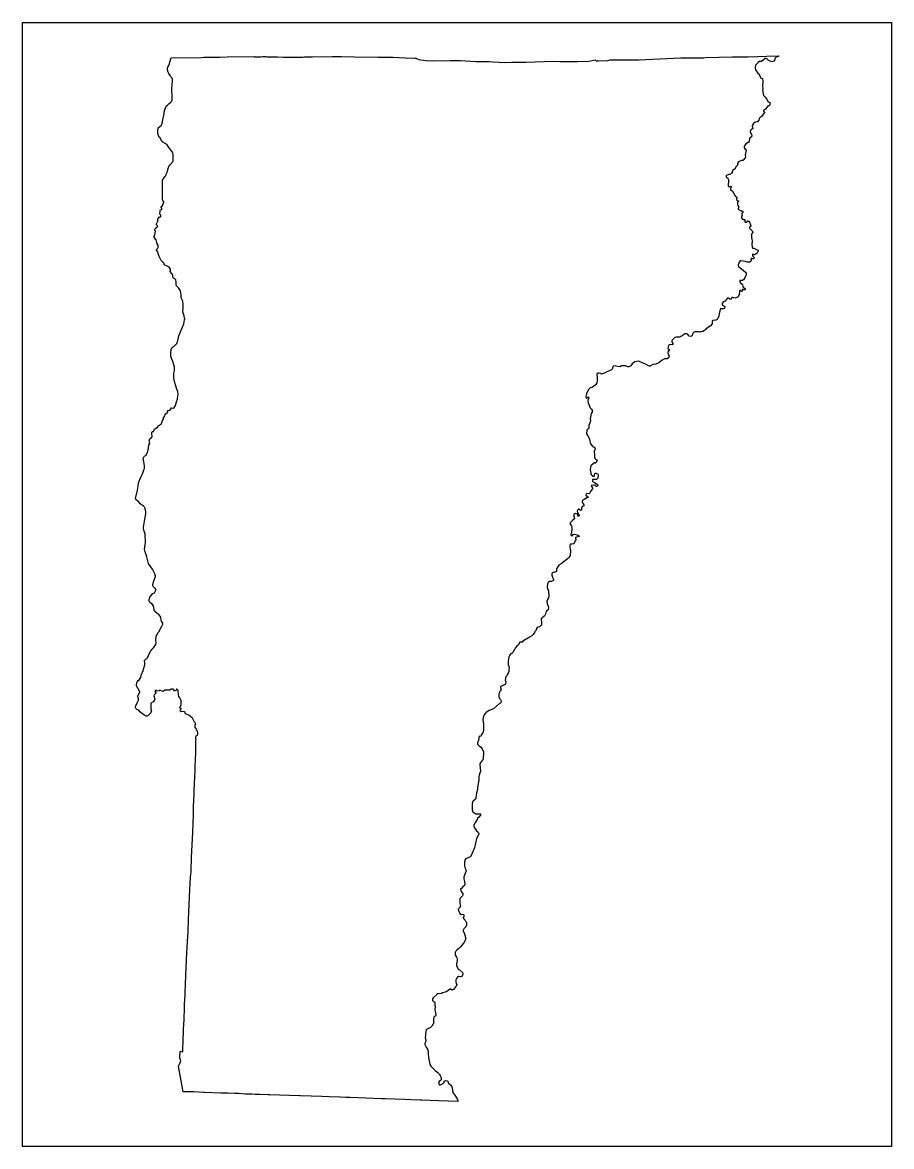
# Model space of a CAD drawing. Extents: x 0.1 to 8.4, y 0.1 to 10.9.
import ezdxf

# ---------------------------------------------------------------- set-up
doc = ezdxf.new("R2010")
doc.units = 0
doc.header["$MEASUREMENT"] = 0
doc.layers.add('STATE', color=7, linetype='CONTINUOUS')

# ---------------------------------------------------------------- blocks, each defined once
blk = doc.blocks.new('BLOCK_2')
at = {"layer": 'STATE'}
blk.add_lwpolyline([(0.093, 0.099), (0.093, 10.877), (8.428, 10.877), (8.428, 0.099), (0.093, 0.099)], dxfattribs=at)
at = {"layer": 'STATE', "color": 2}
for points in [[(1.4, 5.033), (1.426, 5.083), (1.44, 5.109), (1.44, 5.113), (1.44, 5.116), (1.426, 5.136), (1.423, 5.143), (1.42, 5.176), (1.403, 5.196), (1.386, 5.209), (1.36, 5.233), (1.356, 5.243), (1.353, 5.266), (1.35, 5.276), (1.346, 5.286), (1.34, 5.296), (1.316, 5.316), (1.31, 5.329), (1.31, 5.336), (1.316, 5.366), (1.323, 5.379), (1.343, 5.403), (1.36, 5.409), (1.37, 5.426), (1.373, 5.436), (1.373, 5.439), (1.373, 5.443), (1.373, 5.446), (1.37, 5.446), (1.346, 5.469), (1.343, 5.476), (1.343, 5.479), (1.343, 5.483), (1.346, 5.499), (1.353, 5.523), (1.37, 5.563), (1.37, 5.569), (1.363, 5.589), (1.34, 5.636), (1.303, 5.689), (1.3, 5.703), (1.286, 5.753), (1.276, 5.783), (1.266, 5.809), (1.263, 5.823), (1.273, 5.889), (1.27, 5.973), (1.256, 6.009), (1.253, 6.026), (1.253, 6.039), (1.256, 6.056), (1.263, 6.096), (1.276, 6.166), (1.276, 6.186), (1.273, 6.203), (1.27, 6.206), (1.27, 6.21), (1.27, 6.216), (1.263, 6.23), (1.26, 6.233), (1.256, 6.236), (1.253, 6.243), (1.25, 6.243), (1.246, 6.246), (1.24, 6.253), (1.233, 6.256), (1.223, 6.26), (1.21, 6.28), (1.206, 6.28), (1.2, 6.286), (1.18, 6.303), (1.176, 6.313), (1.196, 6.393), (1.203, 6.43), (1.206, 6.463), (1.233, 6.523), (1.246, 6.55), (1.256, 6.586), (1.263, 6.6), (1.263, 6.603), (1.263, 6.61), (1.263, 6.63), (1.26, 6.643), (1.256, 6.666), (1.25, 6.69), (1.25, 6.696), (1.263, 6.72), (1.276, 6.726), (1.29, 6.746), (1.293, 6.753), (1.3, 6.783), (1.303, 6.793), (1.306, 6.826), (1.316, 6.843), (1.316, 6.846), (1.313, 6.853), (1.31, 6.866), (1.313, 6.876), (1.316, 6.883), (1.333, 6.9), (1.336, 6.906), (1.336, 6.91), (1.333, 6.93), (1.333, 6.943), (1.333, 6.95), (1.34, 6.956), (1.343, 6.956), (1.35, 6.956), (1.353, 6.96), (1.36, 6.976), (1.373, 6.986), (1.38, 6.99), (1.39, 7), (1.396, 7.01), (1.423, 7.026), (1.426, 7.033), (1.436, 7.06), (1.446, 7.073), (1.446, 7.09), (1.446, 7.093), (1.46, 7.103), (1.463, 7.12), (1.486, 7.14), (1.483, 7.156), (1.503, 7.16), (1.513, 7.166), (1.523, 7.183), (1.526, 7.183), (1.543, 7.18), (1.546, 7.18), (1.56, 7.203), (1.57, 7.24), (1.58, 7.266), (1.58, 7.27), (1.58, 7.273), (1.586, 7.313), (1.583, 7.336), (1.57, 7.37), (1.553, 7.433), (1.546, 7.47), (1.546, 7.51), (1.55, 7.536), (1.55, 7.573), (1.546, 7.593), (1.54, 7.616), (1.54, 7.62), (1.536, 7.626), (1.516, 7.673), (1.516, 7.706), (1.52, 7.743), (1.53, 7.756), (1.56, 7.786), (1.573, 7.8), (1.58, 7.813), (1.586, 7.84), (1.593, 7.873), (1.64, 7.986), (1.646, 8.026), (1.646, 8.03), (1.65, 8.033), (1.65, 8.036), (1.65, 8.04), (1.646, 8.043), (1.643, 8.063), (1.63, 8.103), (1.633, 8.143), (1.633, 8.173), (1.633, 8.183), (1.63, 8.196), (1.63, 8.203), (1.616, 8.236), (1.616, 8.266), (1.61, 8.303), (1.59, 8.333), (1.57, 8.353), (1.566, 8.36), (1.566, 8.37), (1.566, 8.373), (1.566, 8.38), (1.566, 8.386), (1.566, 8.39), (1.563, 8.41), (1.556, 8.42), (1.543, 8.426), (1.54, 8.43), (1.536, 8.436), (1.536, 8.44), (1.536, 8.45), (1.533, 8.456), (1.533, 8.46), (1.526, 8.47), (1.51, 8.49), (1.51, 8.493), (1.51, 8.496), (1.513, 8.506), (1.513, 8.51), (1.5, 8.53), (1.476, 8.543), (1.46, 8.55), (1.46, 8.553), (1.456, 8.553), (1.456, 8.556), (1.45, 8.566), (1.446, 8.576), (1.443, 8.58), (1.44, 8.58), (1.423, 8.596), (1.403, 8.633), (1.396, 8.66), (1.393, 8.676), (1.38, 8.693), (1.38, 8.696), (1.38, 8.7), (1.393, 8.713), (1.396, 8.72), (1.396, 8.726), (1.396, 8.74), (1.383, 8.76), (1.383, 8.763), (1.383, 8.766), (1.38, 8.78), (1.376, 8.793), (1.356, 8.816), (1.353, 8.82), (1.356, 8.826), (1.363, 8.843), (1.366, 8.856), (1.366, 8.866), (1.37, 8.873), (1.37, 8.876), (1.366, 8.88), (1.366, 8.883), (1.363, 8.896), (1.366, 8.9), (1.386, 8.916), (1.393, 8.923), (1.376, 8.94), (1.393, 8.973), (1.393, 8.976), (1.39, 8.983), (1.39, 8.99), (1.406, 9.013), (1.41, 9.013), (1.416, 9.013), (1.42, 9.016), (1.42, 9.03), (1.41, 9.04), (1.413, 9.07), (1.413, 9.073), (1.413, 9.076), (1.416, 9.076), (1.416, 9.08), (1.43, 9.083), (1.43, 9.096), (1.423, 9.106), (1.42, 9.11), (1.436, 9.123), (1.45, 9.153), (1.45, 9.156), (1.44, 9.17), (1.436, 9.18), (1.436, 9.29), (1.436, 9.303), (1.436, 9.343), (1.436, 9.36), (1.443, 9.377), (1.463, 9.4), (1.473, 9.42), (1.473, 9.423), (1.476, 9.43), (1.48, 9.443), (1.49, 9.477), (1.496, 9.497), (1.506, 9.51), (1.533, 9.537), (1.54, 9.55), (1.54, 9.56), (1.54, 9.563), (1.54, 9.567), (1.54, 9.58), (1.54, 9.607), (1.54, 9.61), (1.536, 9.623), (1.536, 9.627), (1.533, 9.633), (1.516, 9.653), (1.513, 9.66), (1.49, 9.687), (1.48, 9.703), (1.473, 9.71), (1.463, 9.717), (1.44, 9.73), (1.433, 9.737), (1.43, 9.74), (1.43, 9.743), (1.423, 9.75), (1.41, 9.773), (1.4, 9.78), (1.4, 9.783), (1.393, 9.813), (1.393, 9.83), (1.396, 9.867), (1.41, 9.88), (1.423, 9.89), (1.433, 9.907), (1.44, 9.943), (1.453, 10), (1.453, 10.007), (1.453, 10.017), (1.46, 10.04), (1.466, 10.057), (1.473, 10.073), (1.483, 10.083), (1.496, 10.097), (1.5, 10.1), (1.516, 10.113), (1.52, 10.117), (1.526, 10.127), (1.526, 10.13), (1.53, 10.13), (1.53, 10.133), (1.53, 10.157), (1.526, 10.24), (1.533, 10.317), (1.533, 10.337), (1.53, 10.34), (1.53, 10.343), (1.513, 10.36), (1.51, 10.367), (1.496, 10.387), (1.486, 10.407), (1.486, 10.417), (1.483, 10.42), (1.483, 10.433), (1.486, 10.447), (1.496, 10.463), (1.52, 10.537), (1.81, 10.54), (1.836, 10.543), (1.99, 10.543), (2.056, 10.547), (2.316, 10.55), (2.32, 10.547), (2.383, 10.547), (2.4, 10.55), (2.423, 10.55), (2.433, 10.547), (2.536, 10.547), (2.54, 10.547), (2.596, 10.543), (2.606, 10.543), (2.683, 10.543), (2.783, 10.543), (2.799, 10.547), (2.876, 10.547), (3.063, 10.55), (3.103, 10.55), (3.153, 10.55), (3.276, 10.547), (3.506, 10.543), (3.529, 10.543), (3.593, 10.543), (3.646, 10.543), (3.766, 10.537), (3.856, 10.533), (3.866, 10.533), (3.879, 10.527), (3.893, 10.523), (3.963, 10.513), (3.966, 10.513), (4.036, 10.51), (4.196, 10.513), (4.296, 10.513), (4.343, 10.51), (4.389, 10.507), (4.443, 10.503), (4.572, 10.503), (4.606, 10.5), (4.666, 10.497), (4.726, 10.493), (4.782, 10.497), (4.849, 10.497), (4.922, 10.497), (5.189, 10.507), (5.246, 10.503), (5.346, 10.503), (5.369, 10.503), (5.412, 10.503), (5.416, 10.503), (5.526, 10.507), (5.586, 10.52), (5.596, 10.51), (5.616, 10.51), (5.706, 10.513), (5.729, 10.517), (5.739, 10.517), (5.852, 10.52), (5.952, 10.517), (6.006, 10.52), (6.409, 10.537), (6.625, 10.537), (6.629, 10.537), (6.645, 10.54), (6.899, 10.547), (7.052, 10.547), (7.232, 10.553), (7.349, 10.557), (7.345, 10.55), (7.322, 10.543), (7.315, 10.537), (7.309, 10.53), (7.305, 10.51), (7.302, 10.507), (7.295, 10.507), (7.279, 10.5), (7.249, 10.513), (7.239, 10.523), (7.235, 10.527), (7.225, 10.53), (7.215, 10.53), (7.195, 10.513), (7.179, 10.503), (7.162, 10.503), (7.149, 10.493), (7.125, 10.467), (7.122, 10.443), (7.125, 10.423), (7.145, 10.39), (7.159, 10.38), (7.172, 10.347), (7.192, 10.34), (7.195, 10.313), (7.192, 10.267), (7.195, 10.247), (7.195, 10.237), (7.192, 10.23), (7.199, 10.177), (7.215, 10.16), (7.232, 10.14), (7.242, 10.12), (7.262, 10.11), (7.262, 10.107), (7.265, 10.107), (7.262, 10.1), (7.262, 10.09), (7.259, 10.08), (7.255, 10.077), (7.252, 10.077), (7.249, 10.08), (7.245, 10.077), (7.242, 10.077), (7.239, 10.07), (7.232, 10.06), (7.219, 10.047), (7.202, 10.033), (7.202, 10.03), (7.202, 10.027), (7.209, 10.02), (7.209, 10.017), (7.209, 10.013), (7.179, 9.973), (7.175, 9.973), (7.165, 9.963), (7.159, 9.96), (7.159, 9.957), (7.155, 9.94), (7.142, 9.923), (7.139, 9.923), (7.122, 9.92), (7.105, 9.907), (7.095, 9.893), (7.092, 9.887), (7.092, 9.88), (7.099, 9.867), (7.099, 9.86), (7.082, 9.847), (7.075, 9.84), (7.072, 9.83), (7.072, 9.823), (7.079, 9.817), (7.085, 9.803), (7.089, 9.79), (7.089, 9.787), (7.089, 9.783), (7.085, 9.783), (7.082, 9.777), (7.069, 9.767), (7.059, 9.733), (7.059, 9.727), (7.055, 9.727), (7.052, 9.723), (7.049, 9.723), (7.049, 9.727), (7.039, 9.72), (7.019, 9.697), (7.015, 9.687), (7.015, 9.677), (7.025, 9.663), (7.035, 9.657), (7.035, 9.647), (7.032, 9.64), (7.025, 9.607), (7.029, 9.593), (7.025, 9.58), (7.005, 9.557), (7.002, 9.553), (6.989, 9.553), (6.962, 9.54), (6.952, 9.523), (6.952, 9.517), (6.955, 9.513), (6.952, 9.51), (6.935, 9.493), (6.932, 9.483), (6.929, 9.477), (6.929, 9.473), (6.925, 9.473), (6.919, 9.467), (6.915, 9.467), (6.905, 9.46), (6.899, 9.443), (6.899, 9.433), (6.895, 9.433), (6.892, 9.43), (6.885, 9.423), (6.869, 9.42), (6.845, 9.41), (6.842, 9.407), (6.842, 9.403), (6.842, 9.4), (6.842, 9.397), (6.845, 9.393), (6.845, 9.39), (6.849, 9.39), (6.859, 9.383), (6.865, 9.37), (6.865, 9.34), (6.862, 9.33), (6.862, 9.31), (6.865, 9.303), (6.872, 9.3), (6.885, 9.306), (6.889, 9.303), (6.889, 9.3), (6.885, 9.283), (6.885, 9.276), (6.902, 9.26), (6.929, 9.213), (6.945, 9.203), (6.945, 9.2), (6.945, 9.196), (6.949, 9.196), (6.945, 9.193), (6.942, 9.183), (6.942, 9.176), (6.945, 9.173), (6.949, 9.17), (6.962, 9.166), (6.962, 9.16), (6.955, 9.156), (6.952, 9.146), (6.952, 9.136), (6.955, 9.123), (6.965, 9.106), (6.962, 9.1), (6.959, 9.09), (6.959, 9.086), (6.979, 9.073), (6.985, 9.07), (6.999, 9.07), (7.002, 9.063), (7.002, 9.056), (6.995, 9.05), (6.992, 9.043), (6.992, 9.036), (6.995, 9.026), (6.992, 9.02), (6.989, 9.01), (6.989, 9.003), (6.995, 8.993), (6.999, 8.99), (7.002, 8.99), (7.009, 8.986), (7.022, 8.986), (7.022, 8.98), (7.022, 8.973), (7.022, 8.97), (7.025, 8.963), (7.035, 8.963), (7.039, 8.963), (7.042, 8.963), (7.045, 8.966), (7.045, 8.97), (7.049, 8.976), (7.052, 8.976), (7.055, 8.976), (7.055, 8.973), (7.059, 8.973), (7.065, 8.963), (7.075, 8.936), (7.079, 8.933), (7.079, 8.926), (7.079, 8.923), (7.075, 8.916), (7.065, 8.916), (7.065, 8.906), (7.065, 8.903), (7.069, 8.9), (7.075, 8.896), (7.085, 8.886), (7.089, 8.883), (7.092, 8.88), (7.099, 8.863), (7.095, 8.86), (7.092, 8.853), (7.089, 8.853), (7.089, 8.85), (7.085, 8.846), (7.085, 8.816), (7.092, 8.783), (7.092, 8.773), (7.092, 8.766), (7.089, 8.756), (7.089, 8.75), (7.089, 8.74), (7.092, 8.736), (7.092, 8.733), (7.092, 8.723), (7.095, 8.716), (7.095, 8.713), (7.109, 8.713), (7.135, 8.7), (7.149, 8.693), (7.145, 8.676), (7.139, 8.67), (7.139, 8.666), (7.122, 8.653), (7.115, 8.65), (7.109, 8.65), (7.102, 8.656), (7.099, 8.656), (7.095, 8.653), (7.095, 8.646), (7.095, 8.64), (7.112, 8.623), (7.112, 8.62), (7.109, 8.613), (7.102, 8.61), (7.099, 8.61), (7.089, 8.613), (7.085, 8.613), (7.082, 8.613), (7.082, 8.61), (7.082, 8.606), (7.079, 8.606), (7.079, 8.603), (7.082, 8.593), (7.079, 8.586), (7.075, 8.583), (7.072, 8.583), (7.065, 8.58), (7.045, 8.58), (7.029, 8.586), (6.982, 8.59), (6.975, 8.59), (6.975, 8.586), (6.972, 8.583), (6.969, 8.58), (6.965, 8.576), (6.965, 8.57), (6.959, 8.553), (6.959, 8.546), (6.962, 8.54), (6.962, 8.536), (6.965, 8.533), (6.989, 8.513), (7.029, 8.483), (7.035, 8.476), (7.035, 8.47), (7.039, 8.463), (7.032, 8.45), (7.025, 8.436), (7.009, 8.41), (6.999, 8.403), (6.995, 8.403), (6.975, 8.403), (6.972, 8.4), (6.972, 8.39), (6.979, 8.38), (6.995, 8.366), (6.999, 8.363), (7.002, 8.346), (7.005, 8.34), (7.025, 8.326), (7.025, 8.323), (7.025, 8.32), (7.025, 8.316), (7.022, 8.313), (7.019, 8.313), (7.015, 8.313), (7.005, 8.316), (6.995, 8.316), (6.999, 8.303), (6.995, 8.296), (6.992, 8.296), (6.989, 8.296), (6.989, 8.3), (6.985, 8.303), (6.982, 8.306), (6.979, 8.306), (6.972, 8.306), (6.969, 8.296), (6.969, 8.286), (6.969, 8.28), (6.965, 8.263), (6.962, 8.253), (6.959, 8.25), (6.959, 8.246), (6.955, 8.243), (6.952, 8.243), (6.935, 8.236), (6.925, 8.233), (6.905, 8.24), (6.899, 8.24), (6.895, 8.236), (6.895, 8.233), (6.885, 8.22), (6.879, 8.223), (6.875, 8.223), (6.875, 8.23), (6.869, 8.233), (6.865, 8.233), (6.862, 8.233), (6.859, 8.233), (6.855, 8.233), (6.852, 8.233), (6.852, 8.23), (6.832, 8.203), (6.822, 8.2), (6.812, 8.193), (6.805, 8.183), (6.805, 8.18), (6.805, 8.17), (6.809, 8.166), (6.829, 8.153), (6.829, 8.146), (6.822, 8.133), (6.815, 8.13), (6.792, 8.13), (6.789, 8.13), (6.779, 8.1), (6.772, 8.066), (6.772, 8.06), (6.769, 8.05), (6.765, 8.046), (6.765, 8.043), (6.762, 8.04), (6.755, 8.03), (6.742, 8.023), (6.715, 8.02), (6.709, 8.016), (6.709, 8.013), (6.709, 8.003), (6.709, 7.986), (6.689, 7.966), (6.672, 7.956), (6.645, 7.933), (6.645, 7.93), (6.635, 7.923), (6.619, 7.913), (6.599, 7.91), (6.599, 7.906), (6.595, 7.906), (6.585, 7.91), (6.565, 7.91), (6.562, 7.91), (6.545, 7.91), (6.532, 7.906), (6.532, 7.903), (6.529, 7.903), (6.525, 7.9), (6.522, 7.896), (6.519, 7.89), (6.519, 7.886), (6.512, 7.87), (6.509, 7.87), (6.505, 7.866), (6.489, 7.87), (6.475, 7.886), (6.469, 7.89), (6.452, 7.89), (6.442, 7.89), (6.432, 7.883), (6.419, 7.873), (6.409, 7.866), (6.399, 7.86), (6.362, 7.86), (6.352, 7.856), (6.349, 7.856), (6.326, 7.83), (6.322, 7.823), (6.322, 7.816), (6.332, 7.8), (6.332, 7.796), (6.332, 7.79), (6.322, 7.786), (6.306, 7.79), (6.292, 7.783), (6.289, 7.78), (6.282, 7.753), (6.286, 7.746), (6.296, 7.74), (6.296, 7.733), (6.292, 7.73), (6.286, 7.723), (6.282, 7.716), (6.286, 7.7), (6.296, 7.676), (6.296, 7.673), (6.292, 7.663), (6.289, 7.66), (6.276, 7.653), (6.252, 7.65), (6.229, 7.64), (6.216, 7.63), (6.196, 7.613), (6.189, 7.61), (6.169, 7.6), (6.139, 7.596), (6.116, 7.583), (6.112, 7.58), (6.109, 7.58), (6.106, 7.58), (6.096, 7.583), (6.076, 7.596), (6.019, 7.623), (6.012, 7.626), (5.999, 7.63), (5.966, 7.623), (5.942, 7.603), (5.929, 7.583), (5.909, 7.576), (5.899, 7.576), (5.879, 7.583), (5.839, 7.583), (5.822, 7.576), (5.766, 7.583), (5.756, 7.576), (5.749, 7.553), (5.742, 7.546), (5.699, 7.526), (5.676, 7.513), (5.662, 7.51), (5.646, 7.506), (5.639, 7.51), (5.626, 7.513), (5.616, 7.513), (5.602, 7.506), (5.602, 7.493), (5.606, 7.486), (5.606, 7.446), (5.606, 7.433), (5.602, 7.423), (5.592, 7.406), (5.586, 7.4), (5.562, 7.38), (5.539, 7.373), (5.522, 7.356), (5.502, 7.316), (5.496, 7.29), (5.499, 7.276), (5.506, 7.276), (5.516, 7.283), (5.522, 7.286), (5.526, 7.276), (5.522, 7.273), (5.522, 7.266), (5.519, 7.263), (5.516, 7.256), (5.519, 7.223), (5.522, 7.223), (5.539, 7.183), (5.549, 7.173), (5.552, 7.17), (5.556, 7.16), (5.556, 7.153), (5.559, 7.146), (5.549, 7.126), (5.542, 7.093), (5.539, 7.076), (5.542, 7.06), (5.542, 7.056), (5.542, 7.053), (5.539, 7.046), (5.526, 7.013), (5.526, 7.006), (5.526, 6.986), (5.522, 6.98), (5.509, 6.973), (5.506, 6.966), (5.502, 6.933), (5.516, 6.913), (5.529, 6.89), (5.542, 6.836), (5.562, 6.813), (5.562, 6.81), (5.579, 6.806), (5.586, 6.79), (5.586, 6.786), (5.582, 6.78), (5.576, 6.77), (5.576, 6.766), (5.579, 6.73), (5.579, 6.71), (5.579, 6.706), (5.579, 6.703), (5.592, 6.69), (5.602, 6.683), (5.606, 6.68), (5.592, 6.65), (5.589, 6.65), (5.582, 6.653), (5.579, 6.653), (5.566, 6.646), (5.546, 6.626), (5.539, 6.593), (5.539, 6.586), (5.546, 6.556), (5.546, 6.553), (5.546, 6.546), (5.549, 6.546), (5.549, 6.543), (5.552, 6.54), (5.552, 6.536), (5.556, 6.533), (5.559, 6.53), (5.559, 6.526), (5.566, 6.526), (5.569, 6.526), (5.572, 6.526), (5.576, 6.526), (5.579, 6.53), (5.579, 6.543), (5.582, 6.55), (5.582, 6.553), (5.586, 6.553), (5.586, 6.556), (5.589, 6.556), (5.596, 6.556), (5.609, 6.55), (5.616, 6.543), (5.616, 6.533), (5.612, 6.513), (5.609, 6.503), (5.606, 6.5), (5.599, 6.493), (5.586, 6.493), (5.582, 6.493), (5.566, 6.496), (5.562, 6.493), (5.559, 6.483), (5.562, 6.476), (5.589, 6.46), (5.606, 6.45), (5.612, 6.443), (5.612, 6.44), (5.612, 6.436), (5.609, 6.433), (5.609, 6.43), (5.606, 6.43), (5.599, 6.426), (5.596, 6.426), (5.592, 6.43), (5.589, 6.43), (5.586, 6.44), (5.579, 6.44), (5.552, 6.436), (5.552, 6.433), (5.549, 6.433), (5.552, 6.426), (5.559, 6.416), (5.562, 6.406), (5.546, 6.386), (5.536, 6.363), (5.532, 6.36), (5.529, 6.356), (5.509, 6.36), (5.499, 6.356), (5.496, 6.343), (5.496, 6.34), (5.499, 6.34), (5.516, 6.33), (5.519, 6.323), (5.506, 6.32), (5.479, 6.303), (5.469, 6.296), (5.466, 6.293), (5.466, 6.29), (5.462, 6.283), (5.462, 6.276), (5.476, 6.253), (5.479, 6.246), (5.476, 6.243), (5.462, 6.233), (5.459, 6.23), (5.459, 6.226), (5.456, 6.223), (5.456, 6.22), (5.456, 6.206), (5.456, 6.2), (5.452, 6.2), (5.446, 6.196), (5.429, 6.21), (5.426, 6.21), (5.419, 6.203), (5.416, 6.2), (5.412, 6.19), (5.416, 6.176), (5.429, 6.16), (5.432, 6.153), (5.432, 6.146), (5.426, 6.143), (5.419, 6.143), (5.419, 6.146)], [(5.419, 6.146), (5.419, 6.15), (5.416, 6.163), (5.402, 6.17), (5.392, 6.166), (5.382, 6.16), (5.382, 6.156), (5.382, 6.15), (5.382, 6.143), (5.389, 6.12), (5.389, 6.116), (5.372, 6.106), (5.349, 6.083), (5.346, 6.08), (5.346, 6.066), (5.359, 6.049), (5.362, 6.036), (5.362, 6.006), (5.359, 5.996), (5.359, 5.983), (5.352, 5.969), (5.352, 5.963), (5.356, 5.959), (5.366, 5.956), (5.379, 5.969), (5.386, 5.969), (5.412, 5.963), (5.429, 5.956), (5.432, 5.953), (5.432, 5.949), (5.429, 5.949), (5.406, 5.943), (5.399, 5.939), (5.399, 5.929), (5.402, 5.923), (5.406, 5.916), (5.402, 5.916), (5.386, 5.886), (5.382, 5.879), (5.366, 5.873), (5.352, 5.873), (5.349, 5.873), (5.346, 5.869), (5.342, 5.866), (5.342, 5.863), (5.342, 5.856), (5.342, 5.853), (5.346, 5.826), (5.346, 5.823), (5.349, 5.819), (5.349, 5.813), (5.346, 5.766), (5.339, 5.756), (5.336, 5.746), (5.289, 5.709), (5.259, 5.686), (5.239, 5.673), (5.226, 5.653), (5.216, 5.633), (5.216, 5.613), (5.209, 5.609), (5.189, 5.603), (5.179, 5.603), (5.176, 5.599), (5.172, 5.593), (5.169, 5.576), (5.176, 5.559), (5.182, 5.546), (5.182, 5.543), (5.186, 5.536), (5.189, 5.529), (5.166, 5.516), (5.152, 5.516), (5.149, 5.516), (5.146, 5.513), (5.139, 5.513), (5.139, 5.509), (5.132, 5.503), (5.126, 5.473), (5.126, 5.459), (5.139, 5.423), (5.142, 5.376), (5.139, 5.359), (5.129, 5.343), (5.122, 5.326), (5.122, 5.319), (5.129, 5.296), (5.136, 5.279), (5.139, 5.263), (5.136, 5.246), (5.116, 5.229), (5.109, 5.203), (5.102, 5.189), (5.096, 5.183), (5.076, 5.166), (5.069, 5.159), (5.069, 5.149), (5.072, 5.123), (5.072, 5.099), (5.069, 5.096), (5.062, 5.093), (5.052, 5.083), (5.036, 5.079), (5.029, 5.076), (5.022, 5.066), (5.019, 5.049), (5.012, 5.039), (5.006, 5.033), (4.992, 5.009), (4.982, 4.999), (4.979, 4.996), (4.956, 4.983), (4.946, 4.976), (4.892, 4.943), (4.886, 4.936), (4.862, 4.936), (4.846, 4.906), (4.836, 4.896), (4.819, 4.876), (4.812, 4.863), (4.796, 4.836), (4.786, 4.826), (4.772, 4.816), (4.766, 4.806), (4.762, 4.799), (4.759, 4.793), (4.756, 4.769), (4.752, 4.756), (4.752, 4.749), (4.752, 4.746), (4.752, 4.743), (4.752, 4.716), (4.752, 4.713), (4.759, 4.706), (4.762, 4.693), (4.759, 4.673), (4.759, 4.653), (4.752, 4.639), (4.742, 4.623), (4.736, 4.609), (4.732, 4.606), (4.729, 4.606), (4.729, 4.603), (4.729, 4.599), (4.726, 4.596), (4.726, 4.589), (4.722, 4.566), (4.726, 4.563), (4.729, 4.553), (4.726, 4.539), (4.726, 4.536), (4.722, 4.529), (4.699, 4.519), (4.689, 4.513), (4.686, 4.513), (4.686, 4.509), (4.682, 4.509), (4.679, 4.506), (4.679, 4.503), (4.679, 4.493), (4.686, 4.486), (4.686, 4.483), (4.679, 4.466), (4.669, 4.459), (4.662, 4.433), (4.662, 4.413), (4.669, 4.396), (4.679, 4.386), (4.682, 4.379), (4.682, 4.376), (4.686, 4.363), (4.682, 4.353), (4.679, 4.349), (4.669, 4.346), (4.612, 4.296), (4.569, 4.279), (4.543, 4.263), (4.539, 4.259), (4.536, 4.256), (4.519, 4.236), (4.516, 4.223), (4.509, 4.193), (4.509, 4.186), (4.516, 4.153), (4.516, 4.089), (4.509, 4.066), (4.506, 4.063), (4.493, 4.043), (4.489, 4.036), (4.486, 4.033), (4.486, 4.029), (4.473, 4.033), (4.469, 4.016), (4.469, 4.003), (4.466, 3.996), (4.459, 3.969), (4.459, 3.959), (4.459, 3.956), (4.466, 3.946), (4.489, 3.929), (4.503, 3.913), (4.516, 3.883), (4.516, 3.876), (4.516, 3.869), (4.516, 3.866), (4.516, 3.863), (4.513, 3.826), (4.513, 3.823), (4.513, 3.819), (4.513, 3.816), (4.509, 3.806), (4.506, 3.799), (4.503, 3.799), (4.483, 3.776), (4.479, 3.769), (4.479, 3.759), (4.486, 3.699), (4.483, 3.689), (4.476, 3.673), (4.476, 3.669), (4.473, 3.659), (4.469, 3.646), (4.469, 3.643), (4.469, 3.623), (4.469, 3.609), (4.466, 3.599), (4.456, 3.539), (4.456, 3.523), (4.449, 3.489), (4.443, 3.439), (4.443, 3.436), (4.439, 3.429), (4.413, 3.406), (4.406, 3.386), (4.406, 3.373), (4.406, 3.326), (4.409, 3.316), (4.413, 3.309), (4.443, 3.289), (4.453, 3.289), (4.469, 3.289), (4.479, 3.289), (4.483, 3.289), (4.486, 3.286), (4.486, 3.283), (4.486, 3.279), (4.486, 3.276), (4.469, 3.256), (4.459, 3.246), (4.453, 3.236), (4.436, 3.203), (4.433, 3.199), (4.426, 3.186), (4.426, 3.183), (4.423, 3.179), (4.423, 3.176), (4.423, 3.169), (4.429, 3.156), (4.449, 3.126), (4.463, 3.113), (4.463, 3.109), (4.466, 3.106), (4.469, 3.099), (4.469, 3.096), (4.469, 3.093), (4.449, 3.053), (4.429, 2.963), (4.406, 2.913), (4.389, 2.876), (4.386, 2.876), (4.369, 2.866), (4.363, 2.863), (4.343, 2.856), (4.339, 2.849), (4.333, 2.829), (4.333, 2.793), (4.339, 2.766), (4.346, 2.752), (4.349, 2.746), (4.349, 2.742), (4.346, 2.732), (4.343, 2.726), (4.336, 2.709), (4.326, 2.682), (4.326, 2.666), (4.333, 2.639), (4.336, 2.612), (4.336, 2.609), (4.333, 2.606), (4.333, 2.602), (4.316, 2.589), (4.306, 2.576), (4.296, 2.566), (4.299, 2.552), (4.316, 2.522), (4.316, 2.519), (4.316, 2.512), (4.316, 2.509), (4.313, 2.502), (4.296, 2.482), (4.289, 2.476), (4.289, 2.469), (4.289, 2.429), (4.293, 2.402), (4.293, 2.399), (4.289, 2.396), (4.289, 2.392), (4.286, 2.389), (4.286, 2.386), (4.276, 2.379), (4.273, 2.376), (4.273, 2.372), (4.276, 2.366), (4.276, 2.362), (4.289, 2.332), (4.303, 2.322), (4.316, 2.326), (4.323, 2.322), (4.326, 2.319), (4.326, 2.316), (4.326, 2.309), (4.326, 2.302), (4.326, 2.299), (4.319, 2.299), (4.319, 2.296), (4.319, 2.292), (4.323, 2.289), (4.323, 2.286), (4.326, 2.282), (4.336, 2.272), (4.336, 2.269), (4.343, 2.262), (4.346, 2.256), (4.349, 2.249), (4.353, 2.246), (4.353, 2.222), (4.349, 2.216), (4.346, 2.206), (4.329, 2.189), (4.326, 2.189), (4.326, 2.186), (4.323, 2.179), (4.319, 2.176), (4.319, 2.166), (4.333, 2.139), (4.343, 2.102), (4.343, 2.099), (4.343, 2.096), (4.343, 2.092), (4.343, 2.089), (4.343, 2.082), (4.329, 2.059), (4.313, 2.036), (4.293, 2.012), (4.283, 2.002), (4.279, 1.999), (4.259, 1.982), (4.253, 1.976), (4.249, 1.969), (4.246, 1.966), (4.243, 1.962), (4.243, 1.959), (4.243, 1.952), (4.243, 1.939), (4.246, 1.932), (4.256, 1.916), (4.263, 1.902), (4.263, 1.882), (4.259, 1.866), (4.256, 1.849), (4.256, 1.846), (4.256, 1.839), (4.256, 1.836), (4.266, 1.812), (4.269, 1.809), (4.273, 1.799), (4.286, 1.792), (4.313, 1.769), (4.316, 1.762), (4.316, 1.759), (4.316, 1.752), (4.313, 1.742), (4.303, 1.729), (4.293, 1.726), (4.276, 1.729), (4.266, 1.722), (4.256, 1.709), (4.249, 1.696), (4.249, 1.679), (4.253, 1.662), (4.259, 1.652), (4.259, 1.649), (4.249, 1.636), (4.246, 1.629), (4.226, 1.606), (4.219, 1.602), (4.213, 1.599), (4.203, 1.609), (4.196, 1.609), (4.179, 1.599), (4.159, 1.582), (4.123, 1.572), (4.113, 1.566), (4.079, 1.562), (4.076, 1.562), (4.069, 1.556), (4.033, 1.526), (4.026, 1.516), (4.026, 1.506), (4.026, 1.499), (4.036, 1.489), (4.039, 1.489), (4.043, 1.486), (4.046, 1.486), (4.046, 1.482), (4.046, 1.479), (4.049, 1.476), (4.049, 1.459), (4.049, 1.456), (4.053, 1.442), (4.053, 1.436), (4.049, 1.419), (4.049, 1.412), (4.059, 1.366), (4.059, 1.356), (4.056, 1.352), (4.056, 1.349), (4.053, 1.349), (4.043, 1.342), (4.039, 1.336), (4.039, 1.332), (4.036, 1.326), (4.036, 1.316), (4.036, 1.312), (4.036, 1.282), (4.036, 1.276), (4.033, 1.276), (4.029, 1.269), (4.023, 1.259), (4.019, 1.252), (4.016, 1.249), (4.006, 1.239), (3.986, 1.229), (3.969, 1.222), (3.966, 1.219), (3.959, 1.179), (3.959, 1.159), (3.956, 1.142), (3.956, 1.139), (3.959, 1.136), (3.963, 1.112), (3.959, 1.102), (3.956, 1.096), (3.956, 1.089), (3.953, 1.082), (3.953, 1.079), (3.953, 1.076), (3.956, 1.072), (3.966, 1.052), (3.979, 1.032), (3.983, 1.012), (3.983, 0.992), (3.989, 0.952), (3.999, 0.889), (3.999, 0.886), (4.009, 0.869), (4.053, 0.829), (4.076, 0.809), (4.086, 0.799), (4.089, 0.792), (4.093, 0.789), (4.099, 0.779), (4.103, 0.772), (4.106, 0.762), (4.109, 0.759), (4.109, 0.746), (4.109, 0.742), (4.109, 0.739), (4.103, 0.732), (4.089, 0.722), (4.083, 0.712), (4.086, 0.699), (4.093, 0.689), (4.099, 0.689), (4.103, 0.689), (4.109, 0.692), (4.133, 0.706), (4.139, 0.712), (4.139, 0.726), (4.143, 0.729), (4.153, 0.732), (4.166, 0.729), (4.176, 0.716), (4.179, 0.702), (4.186, 0.699), (4.203, 0.686), (4.209, 0.679), (4.213, 0.662), (4.219, 0.632), (4.223, 0.612), (4.239, 0.592), (4.263, 0.556), (4.269, 0.539), (4.269, 0.529), (4.083, 0.536), (3.923, 0.542), (3.909, 0.542), (3.819, 0.546), (3.759, 0.549), (3.573, 0.556), (3.536, 0.556), (3.236, 0.569), (3.229, 0.569), (3.199, 0.569), (3.139, 0.572), (3.036, 0.576), (2.963, 0.579), (2.759, 0.586), (2.749, 0.586), (2.463, 0.596), (2.45, 0.596), (2.37, 0.599), (2.326, 0.599), (2.293, 0.602), (2.29, 0.602), (2.233, 0.602), (2.17, 0.606), (2.126, 0.606), (2.066, 0.609), (1.996, 0.612), (1.84, 0.616), (1.833, 0.616), (1.733, 0.622), (1.67, 0.622), (1.633, 0.622), (1.59, 0.869), (1.603, 0.896), (1.606, 0.906), (1.613, 0.922), (1.603, 0.949), (1.606, 1.009), (1.613, 1.012), (1.63, 1.006), (1.63, 1.026), (1.633, 1.122), (1.64, 1.286), (1.643, 1.302), (1.646, 1.449), (1.646, 1.472), (1.646, 1.482), (1.65, 1.489), (1.653, 1.572), (1.663, 1.822), (1.666, 1.869), (1.666, 1.872), (1.666, 1.892), (1.67, 1.956), (1.68, 2.116), (1.683, 2.156), (1.683, 2.189), (1.683, 2.199), (1.686, 2.236), (1.686, 2.276), (1.7, 2.562), (1.706, 2.682), (1.71, 2.732), (1.71, 2.739), (1.71, 2.742), (1.716, 2.869), (1.726, 3.113), (1.733, 3.279), (1.733, 3.286), (1.733, 3.326), (1.733, 3.356), (1.733, 3.359), (1.74, 3.476), (1.74, 3.506), (1.74, 3.513), (1.74, 3.523), (1.743, 3.569), (1.746, 3.653), (1.75, 3.696), (1.75, 3.756), (1.753, 3.793), (1.756, 3.886), (1.756, 3.986), (1.76, 4.006), (1.756, 4.006), (1.756, 4.023), (1.76, 4.036), (1.77, 4.043), (1.776, 4.049), (1.776, 4.063), (1.776, 4.076), (1.773, 4.076), (1.77, 4.089), (1.763, 4.099), (1.76, 4.106), (1.756, 4.109), (1.75, 4.113), (1.75, 4.143), (1.756, 4.153), (1.753, 4.159), (1.743, 4.169), (1.723, 4.206), (1.716, 4.213), (1.706, 4.223), (1.69, 4.236), (1.656, 4.249), (1.653, 4.253), (1.653, 4.263), (1.64, 4.269), (1.613, 4.266), (1.61, 4.269), (1.606, 4.276), (1.61, 4.283), (1.61, 4.286), (1.616, 4.293), (1.616, 4.296), (1.603, 4.306), (1.613, 4.329), (1.616, 4.333), (1.616, 4.343), (1.616, 4.353), (1.616, 4.373), (1.613, 4.383), (1.6, 4.406), (1.593, 4.409), (1.59, 4.433), (1.586, 4.466), (1.586, 4.469), (1.586, 4.473), (1.58, 4.479), (1.573, 4.483), (1.57, 4.483), (1.56, 4.466), (1.553, 4.469), (1.54, 4.483), (1.52, 4.483), (1.506, 4.476), (1.46, 4.476), (1.443, 4.463), (1.406, 4.473), (1.406, 4.469), (1.386, 4.466), (1.38, 4.466), (1.376, 4.473), (1.373, 4.473), (1.366, 4.469), (1.363, 4.463), (1.373, 4.449), (1.373, 4.446), (1.356, 4.429), (1.353, 4.419), (1.363, 4.389), (1.363, 4.386), (1.36, 4.379), (1.346, 4.363), (1.326, 4.349), (1.326, 4.296), (1.33, 4.273), (1.326, 4.266), (1.326, 4.263), (1.323, 4.256), (1.3, 4.233), (1.286, 4.226), (1.28, 4.226), (1.273, 4.229), (1.256, 4.239), (1.22, 4.266), (1.21, 4.283), (1.19, 4.289), (1.183, 4.296), (1.18, 4.303), (1.176, 4.309), (1.176, 4.313), (1.18, 4.323), (1.196, 4.359), (1.206, 4.379), (1.206, 4.393), (1.2, 4.413), (1.2, 4.419), (1.22, 4.456), (1.22, 4.459), (1.216, 4.466), (1.186, 4.516), (1.186, 4.526), (1.193, 4.553), (1.196, 4.559), (1.203, 4.566), (1.216, 4.576), (1.23, 4.596), (1.233, 4.619), (1.253, 4.669), (1.253, 4.683), (1.256, 4.686), (1.266, 4.719), (1.266, 4.733), (1.266, 4.736), (1.263, 4.753), (1.263, 4.759), (1.266, 4.759), (1.273, 4.773), (1.286, 4.779), (1.293, 4.786), (1.293, 4.789), (1.3, 4.799), (1.306, 4.816), (1.326, 4.853), (1.333, 4.863), (1.35, 4.879), (1.373, 4.913), (1.376, 4.926), (1.373, 4.956), (1.376, 4.986), (1.376, 4.993), (1.376, 4.996), (1.38, 4.999), (1.396, 5.026), (1.4, 5.033)]]:
    blk.add_lwpolyline(points, dxfattribs=at)

msp = doc.modelspace()

# ---------------------------------------------------------------- block references
at = {"layer": 'STATE'}
msp.add_blockref('BLOCK_2', (0, 0), dxfattribs=at)

doc.saveas('drawing.dxf')
